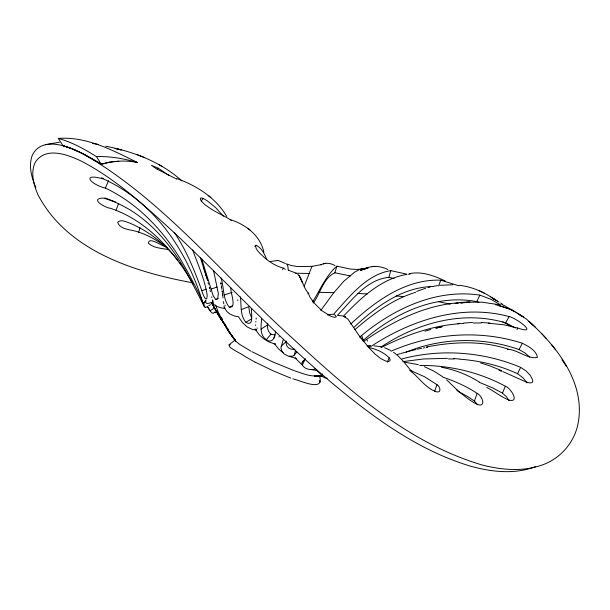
<?xml version="1.0" encoding="UTF-8"?>
<svg xmlns="http://www.w3.org/2000/svg" width="610" height="610" viewBox="0 0 610 610"><rect width="100%" height="100%" fill="white"/><g stroke="black" fill="none" stroke-linecap="round" stroke-linejoin="round"><path stroke-width="0.91" d="M193.256 284.222C174.338 251.503 147.101 220.393 110.242 208.231C105.271 207.858 89.159 198.601 103.159 198.037C142.885 209.299 172.546 244.145 190.472 280.02C194.948 288.408 199.424 296.796 203.587 305.343C203.87 305.869 205.318 308.82 205.639 307.12M224.19 307.409L226.828 311.481L230.008 314.081L234.667 316.102L238.365 316.659L242.368 322.515L247.202 326.96L252.593 329.537L256.757 330.056L255.026 328.981L259.281 334.829L263.901 338.954L269.124 342.019L275.385 344.116L274.279 343.354M275.445 331.154C275.529 336.796 272.312 344.475 265.891 339.412C259.364 334.532 261.133 325.572 261.652 318.664M235.498 340.967L235.216 340.113M256.108 319.106L256.231 317.97M255.796 321.996L255.857 321.432M255.415 325.481L255.476 324.909M257.077 328.477L257.145 327.89M274.774 334.585C268.835 336.102 266.463 327.784 267.752 323.224M207.385 306.571C208.704 308.584 212.57 316.239 214.491 312.106M334.989 265.541C330.62 263.101 325.465 262.33 320.906 264.748L321.523 264.565L311.954 266.349L304.184 286.281M283.345 339.259L280.897 347.974L281.942 351.192L284.214 354.006L288.316 356.179L292.716 356.164L294.287 355.066L295.583 350.064M166.995 247.706C158.455 241.186 149.053 235.483 138.767 232.204L139.98 227.705M337.429 315.309C351.856 300.333 366.518 279.433 388.906 277.359L390.804 270.627L406.801 274.172M313.273 303.025C320.402 293.555 323.208 278.145 334.837 272.784L336.903 266.166L350.353 269.048L357.224 269.445L362.203 269.01L359.069 269.65L354.402 272.289L343.689 281.355L333.296 293.318L320.784 310.475M477.615 404.765L474.42 401.06L477.111 393.381C466.543 386.237 454.663 381.204 442.654 377.049M286.403 341.508C284.954 345.931 289.918 350.597 294.264 348.989M434.572 391.399L436.966 384.674L424.324 376.629L410.347 370.415M438.605 286.014L440.74 280.181L457.081 285.228M116.045 210.275L118.454 203.816M517.028 329.629L517.654 328.02C539.972 335.5 515.564 317.474 509.121 316.59C461.434 303.635 411.308 319.96 371.185 346.312M509.091 400.724L506.292 396.508L502.48 393.153L505.301 386.206C479.185 372.13 449.288 365.077 419.649 365.481M387.312 362.18L389.195 357.834C383.774 352.298 376.317 349.095 368.844 347.471M206.012 301.004C201.536 305.656 202.467 299.38 200.743 297.253C194.582 284.489 187.85 271.999 180.781 259.715C162.702 229.848 137.235 203.092 105.339 188.078L108.588 180.659M362.828 340.738C393.686 313.624 434.93 293.738 476.799 301.599L479.856 295.126L490.547 299.121L500.673 304.947L482.098 302.186L466.627 302.202M278.961 336.987L279.166 336.56M527.048 382.882L523.075 377.849L517.585 373.747L520.65 367.373C483.478 351.718 441.068 348.539 402.043 358.871M273.699 338.291L274.874 335.866M305.389 358.939L302.285 365.085C304.817 369.416 311.008 370.453 315.439 368.875M282.59 269.704L283.429 268.118L285.312 269.353M405.97 352.237C441.663 337.513 482.67 336.842 519.049 349.522L522.389 343.27C528.199 346.221 536.274 350.346 537.456 357.391C528.062 359.664 517.524 349.484 507.573 349.316M380.739 347.242C416.935 323.01 462.906 309.971 505.652 322.881L509.121 316.59M312.534 302.057C320.159 290.009 325.923 275.522 336.903 266.166M307.821 293.791L308.332 293.075L309.819 296.948L314.264 303.124L321.988 310.795L330.994 316.377L334.722 317.36L336.369 316.811L335.073 315.012L332.991 314.165L327.646 314.966M295.232 358.001L302.285 365.085L301.904 362.82L303.414 360.479M230.305 344.665C224.038 346.228 244.518 355.058 244.762 356.37M157.128 169.694L158.188 168.169L169.107 175.604M205.837 300.844L203.221 303.559L203.87 302.324L204.236 306.479M296.727 352.023L294.287 355.066M266.311 339.709L270.977 334.15M334.105 313.647C349.713 296.468 366.518 274.485 390.804 270.627M201.048 201.064L203.336 198.456L207.354 200.896L215.574 207.537L223.359 216.207M302.484 361.905L305.259 359.038M343.399 316.254C360.876 297.909 380.907 278.9 406.817 274.37M359.808 336.987C392.703 309.117 435.883 288.515 479.856 295.126M281.111 346.366L286.586 341.12M350.758 324.04C375.112 301.233 405.841 278.823 440.74 280.181M354.113 327.189C375.943 306.754 402.432 286.852 433.626 286.464M254.652 246.41L255.971 245.22C261.774 247.805 264.481 254.21 266.844 259.685M354.745 329.72C372.207 314.912 390.736 300.494 412.764 293.242M215.833 311.977L216.779 311.176M318.862 375.402C310.864 377.415 302.392 373.198 294.798 370.895M235.429 339.778L228.872 344.955M322.431 373.884C320.387 376.545 325.145 378.2 327.196 378.322M361.623 335.409L363.354 340.327M461.526 302.575C425.322 304.504 392.558 321.386 363.301 341.592M214.476 307.92L210.114 310.787L207.766 306.929L205.639 307.226M261.103 329.057L267.554 324.909M210.465 304.687L208.773 305.709M240.355 296.834C241.629 305.191 239.76 315.309 245.876 322.24L251.503 318.969M381.471 347.403C405.833 335.18 431.941 325.633 459.338 323.765M221.033 278.007C224.183 287.478 222.627 299.213 229.345 307.226L232.791 305.587M201.727 259.113L213.157 295.652L215.604 299.365L218.258 298.503M364.826 268.789L368.005 267.561L360.518 270.527C368.89 265.777 379.199 264.877 387.8 269.559M241.293 309.575L248.781 306.67L249.635 312.785L251.549 317.566M391.033 351.246C432.048 333.197 479.574 329.423 522.389 343.27M416.63 291.359L425.635 288.255M192.684 249.909C197.96 264.694 204.731 279.426 207.164 295.026C206.981 304.87 202.596 293.883 201.849 290.749L206.165 289.171M211.022 289.171L217.046 287.02M366.877 267.996L364.505 268.835L366.762 268.347M535.679 466.581C514.764 474.702 491.355 471.987 470.15 466.055C417.675 450.211 372.71 416.981 331.177 382.295C275.994 335.561 226.882 282.361 174.353 232.791C145.554 206.569 116.51 179.431 81.664 161.292C67.946 154.734 45.491 145.958 35.159 162.512C30.386 172.699 33.641 184.563 37.828 194.483C66.963 250.657 133.887 271.915 192.028 282.674M413.488 292.991L415.662 292.266M63.958 145.393L62.998 145.706L58.278 138.394C87.154 136.442 112.545 150.296 137.441 162.496C125.492 160.049 112.98 160.834 101.306 164.311L98.988 162.839M224.305 294.935L232.166 292.411M424.987 331.154L430.744 329.484M396.187 354.814L400.076 353.708M323.262 263.977L325.565 263.322M400.854 353.487L404.735 352.42M82.678 153.567L72.483 148.954L62.998 145.706L64.141 145.516M405.513 352.206L407.061 351.787M407.838 351.581L409.379 351.169M77.157 150.937C63.829 144.547 40.519 137.707 32.284 155.344C28.35 165.867 31.575 177.472 35.799 187.461M410.156 350.963L415.974 349.522M427.869 287.638L430.103 287.074M436.524 327.974L442.341 326.625M435.731 328.218L441.503 326.899M417.431 349.194L421.807 348.257M270.154 261.53L278.252 260.447L285.51 263.528M423.271 347.982L424.735 347.7M426.451 346.968C453.459 341.76 481.991 340.357 508.412 349.24M434.228 286.181L437.561 285.61M45.346 144.692L59.437 142.199M363.956 268.781L368.265 268.011M426.199 347.441L427.663 347.181M402.882 361.608L423.622 358.977L447.481 358.337M317.452 370.636L311.176 369.553M457.843 323.773L460.794 323.376M217.442 312.594L214.453 312.656M409.554 273.608C421.975 271.114 434.198 275.75 445.254 281.019M439.779 285.305L452.91 284.771M458.018 303.239L455.205 303.498L457.988 303.185M455.174 303.505L457.035 303.3M461.77 302.895L465.521 302.56M463.737 323.048L472.529 322.469M459.582 302.484L469.982 301.889M375.005 266.326L372.069 266.555M408.25 274.21L410.355 274.088M461.541 323.575L463.737 323.414M309.407 273.463L295.659 273.227M361.036 269.063L365.527 268.819L362.058 268.979M370.483 345.946L367.167 346.099L370.613 345.946M118.813 161.2L109.586 162.069L101.237 164.212L91.126 158.12M58.278 138.394C71.957 142.145 84.477 149.145 96.441 156.61C110.326 156.152 124.158 158.63 137.441 162.496M473.268 322.995L481.305 322.972M316.377 376.065L322.576 375.958L314.493 376.012L322.781 376.08M448.35 358.932L454.137 358.954M318.938 292.327L333.868 292.647M373.991 345.862L380.518 346.594M357.346 293.448L367.319 293.936M481.244 322.476L489.891 323.079M488.557 323.239L504.112 324.825L517.654 328.02M338.138 315.416L342.675 315.965M453.543 358.558L459.612 359.015M460.001 359.191C479.788 360.731 499.552 365.344 517.585 373.747M396.264 295.941L403.645 296.651M404.369 362.18L418.376 364.658M350.536 275.956L334.837 272.784M311.954 266.349L297.68 266.57L291.244 265.51L286.509 263.871L287.829 266.097L288.309 270.688M388.906 277.359L394.159 278.518M92.545 143.464L98.141 144.395M459.254 285.289C471.835 286.731 483.738 291.908 494.085 299.106L490.791 296.994M255.971 245.22C254.088 249.063 261.881 254.942 264.664 257.877C270.169 262.437 276.437 266.372 283.429 268.118M168.528 249.642C161.719 248.247 153.811 248.201 148.466 243.276C148.344 235.971 162.9 246.539 165.051 246.547M224.228 307.356C228.765 310.101 212.013 306.525 213.309 302.712C212.433 300.898 204.602 306.777 205.662 300.455M441.404 367.266C454.839 369.629 467.695 374.83 479.277 382.005M438.476 301.714L450.256 304.131M105.682 146.194C133.293 151.631 160.674 161.68 181.803 180.865M295.24 358.039L295.98 358.375M116.594 148.855L121.276 149.946L114.924 148.451M476.799 301.599L478.926 302.202M63.074 145.805L70.684 148.253M215.856 299.495L216.946 299.342L217.816 298.031L218.342 293.479L213.63 271.023M495.396 304.626L504.439 307.196L512.987 310.704M498.301 305.427L507.322 308.385M480.596 362.942L489.456 365.748L501.405 370.552M138.767 232.204C132.111 229.444 119.865 230.023 117.669 222.276C120.955 218.921 126.171 221.903 129.823 223.138C148.001 230.778 163.945 243.222 176.381 258.465M499.087 370.293L501.626 371.071L499.209 370.316M458.766 285.793L457.653 285.427M114.1 201.384L104.844 197.876M114.779 201.62L115.465 201.849M505.652 322.881L515.503 328.035M288.431 270.215L296.452 273.272M384.552 347.708L390.613 350.407M502.754 371.551L526.133 382.005L529.907 382.958L531.981 382.607L532.721 381.563L532.675 379.931L530.288 375.363L526.049 370.941L520.65 367.373M292.846 378.894C299.136 379.862 325.74 393.198 319.282 375.508M294.142 370.651L271.991 361.585L251.8 351.627M479.323 382.325L492.872 387.983L502.48 393.153M290.764 378.116L273.692 371.063L255.132 362.126M254.85 362.02L245.25 356.652M424.407 366.671L433.672 371.025L442.403 376.561M71.271 148.466L82.258 153.354M144.829 157.662L137.25 154.635M176.77 178.562C196.74 185.615 215.864 197.846 226.775 216.481M102.96 178.303L103.662 178.593M101.58 177.724L102.266 178.013M289.201 356.362L296.033 358.398M105.339 188.078C91.058 184.845 79.895 172.226 103.845 179.126C154.155 202.062 187.255 250.779 202.726 302.537M519.049 349.522L524.859 352.847L529.693 357.071M317.459 370.613L316.254 370.133L321.844 375.18M501.748 304.39L502.541 304.756M484.065 292.998L478.766 290.528M230.938 219.852C246.249 224.785 260.317 235.818 263.894 252.151M78.164 151.387L98.439 162.458M319.304 380.51L320.143 382.112M502.945 304.947L503.738 305.328M203.336 198.456C195.84 195.574 204.381 205.234 206.981 206.027C214.445 212.044 223.679 215.162 231.495 220.576M504.134 305.526L515.419 311.855L521.664 316.308M502.731 321.836L512.164 326.754M458.186 391.437L467.39 396.386L474.42 401.06M82.464 153.461L90.044 157.502M83.303 153.88C163.518 200.217 222.238 274.66 290.139 336.064C347.136 388.517 407.267 443.241 483.25 465.308C501.572 469.799 521.397 471.698 539.614 465.811C559.469 460.07 574.925 442.593 578.311 422.227C585.196 382.218 556.762 346.396 528.878 321.34L535.671 327.448M344.52 316.605L348.119 319.365L358.573 334.844L368.585 347.326L375.051 354.082L380.96 358.726L386 361.158L388.265 361.486L389.836 360.884L390.133 359.557L389.195 357.834M486.78 387.426C493.932 391.071 500.215 396.264 507.573 399.527C520.826 404.529 510.997 387.884 505.301 386.206M175.39 178.44L156.03 168.566L151.417 165.287L158.188 168.169M250.786 351.063L239.745 344.459L235.559 341.051M176.023 178.791L176.633 179.142M158.455 164.342L161.856 166.324M500.665 303.048L502.282 304.009M497.394 301.096L494.001 299.052L499.033 302.072M229.345 307.226C237.381 308.195 229.81 291.305 230.992 288.072M492.4 298.031L495.739 300.105M515.854 312.244L526.354 319.022L533.041 325.092M518.607 313.914L523.593 317.078L522.175 316.148M393.503 352.26L395.806 353.922M511.149 309.384L514.329 311.893M457.111 390.369L457.569 390.69M249.97 229.901L247.721 228.254M458.018 391.018C463.829 395.234 469.136 400.213 475.556 403.515C486.315 409.462 483.478 396.332 477.111 393.381M409.707 370.3C418.803 377.125 425.2 387.853 436.272 391.795C441.899 393.297 440.1 386.282 436.966 384.674M283.093 352.854L278.602 348.958L274.225 343.392M359.595 336.72L362.37 339.495M208.185 195.391L210.869 197.632M245.876 322.24C254.469 327.722 250.962 312 251.518 308.828M446.665 379.855L457.79 390.613M397.209 355.073L402.913 360.83L411.963 371.833M456.364 389.348L458.834 391.65M297.832 274.21C302.781 279.548 303.2 287.767 308.363 293.12M546.08 338.314L541.756 333.639M176.892 259.09L177.922 260.348M555.618 349.827L551.585 344.711M179.927 262.91L180.918 264.214M235.208 340.243L228.163 330.658L215.871 310.543M228.224 330.727L235.742 341.287L229.23 332.404L223.229 322.408L218.098 311.695M561.909 359.77L566.53 366.572M101.306 164.311L96.441 156.61M222.276 320.837L225.304 325.206M235.574 341.074L229.329 331.703M225.677 325.816L226.676 327.296M222.604 321.18L224.122 323.452M226.661 327.235L225.136 324.962L226.577 327.196M174.178 232.357C186.401 250.237 194.483 270.497 201.849 290.749M222.597 321.173L224.091 323.437M227.568 328.706L228.567 330.208L227.56 328.676M299.03 275.43L302.476 282.88M222.04 320.235L223.046 321.767M225.052 324.84L226.562 327.143M211.388 302.568L221.11 318.832M216.581 311.794L221.194 318.946M216.413 311.496L222.429 321.02L216.306 311.146L219.791 316.803M211.357 302.758L212.211 303.635L212.044 302.24M220.789 318.412L221.781 320.029M226.234 326.487L228.864 330.978M211.243 302.568L221.666 320.624M220.271 317.04L221.155 318.641M224.564 323.437L225.387 324.97M211.807 302.545L215.818 310.513M366.74 339.488L367.525 341.081M221.384 317.231L222.536 319.587M300.036 276.978L301.531 280.508M215.551 304.992L217.862 311.199M200.263 257.367L207.682 280.356L203.206 266.608M203.458 267.386L203.687 268.118M205.509 273.989L205.951 275.476M208.056 282.773L208.467 284.268M209.268 287.196L209.665 288.69L209.474 287.966M210.054 290.185L210.435 291.664M211.723 296.841L211.906 297.588M212.783 301.302L212.615 300.57L212.951 302.034M212.554 299.823L212.875 301.317M221.293 285.701L221.521 287.142M221.399 286.364L221.628 287.821M221.735 288.522L221.842 289.262M222.055 290.688L222.162 291.427M222.162 291.412L222.269 292.152M222.368 292.861L222.673 295.049M222.665 295.034L222.764 295.774M222.863 296.49L223.054 297.954M223.512 301.584L223.771 303.765M224.03 305.961L224.114 306.693M225.052 305.168L225.098 305.892M237.755 299.876L237.786 300.539M462.624 302.674L460.763 302.88L462.624 302.674M344.955 316.826L343.933 316.315L345.55 317.139L344.955 316.826M224.221 323.613L222.68 321.378L224.175 323.597M220.942 283.505L220.82 282.765L221.064 284.26L220.934 283.482"/></g></svg>
